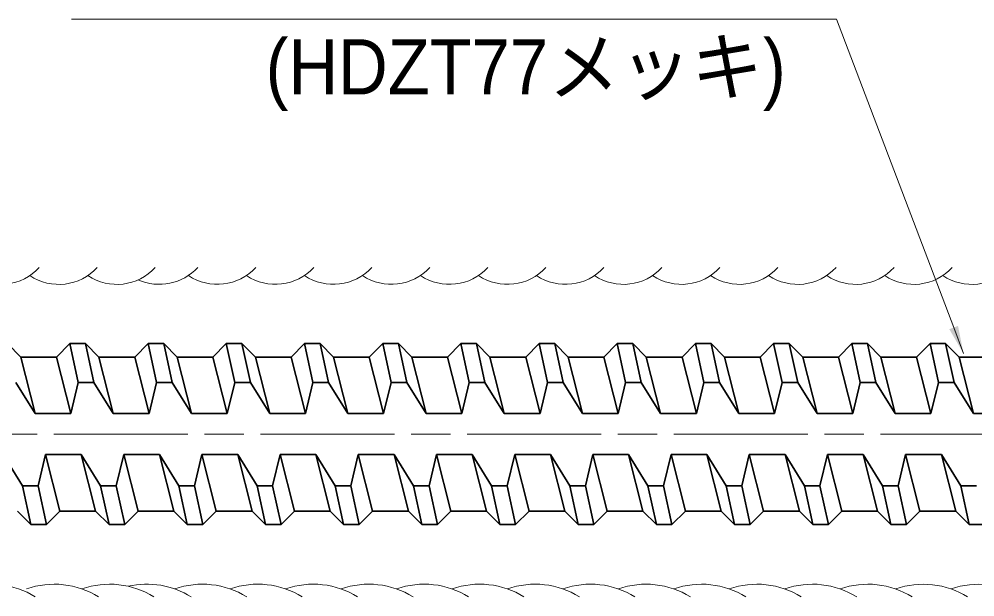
# Model space of a CAD drawing. Units: millimetres at full size, sheet at 1:2; details may follow other scales. Extents: x 2174 to 3856, y 1028 to 2216.
# Drawn here: x 3326.6 to 3497.7, y 1859.8 to 1963.3 of the extents above; entities that cross this region are included whole.
import ezdxf
from ezdxf.enums import TextEntityAlignment as Align

# ---------------------------------------------------------------- set-up
doc = ezdxf.new("R2010")
doc.units = ezdxf.units.MM
doc.header["$LTSCALE"] = 2
doc.linetypes.add('CHAIN', pattern=[18.5, 12, -1.5, 3.5, -1.5])
for name, color, linetype, lineweight in [('1外形線', 7, 'Continuous', 35), ('2細い実線', 3, 'Continuous', 20), ('4中心線', 1, 'CHAIN', 15), ('6寸法線', 4, 'Continuous', 13)]:
    doc.layers.add(name, color=color, linetype=linetype, lineweight=lineweight)
doc.styles.add('ＭＳ Ｐゴシック', font='')
doc.styles.get('ＭＳ Ｐゴシック').set_extended_font_data('MS PGothic')

# ---------------------------------------------------------------- blocks, each defined once
blk = doc.blocks.new('filled_arrow')
at = {"color": 0, "linetype": 'Continuous', "lineweight": -2}
blk.add_solid([(7.5, 1.25), (0, 0), (7.5, -1.25)], dxfattribs=at)

msp = doc.modelspace()

# ---------------------------------------------------------------- linework, layer by layer
at = {"layer": '1外形線'}
for p, q in [((3324.509, 1905.199), (3326.909, 1902.799)), ((3335.709, 1905.199), (3333.309, 1902.799)), ((3335.709, 1905.199), (3338.509, 1905.199)), ((3335.709, 1905.199), (3337.211, 1898.249)), ((3338.509, 1905.199), (3340.909, 1902.799)), ((3338.509, 1905.199), (3340.011, 1898.249)), ((3349.709, 1905.199), (3347.309, 1902.799)), ((3349.709, 1905.199), (3352.509, 1905.199)), ((3349.709, 1905.199), (3351.211, 1898.249)), ((3352.509, 1905.199), (3354.909, 1902.799)), ((3352.509, 1905.199), (3354.011, 1898.249)), ((3363.709, 1905.199), (3361.309, 1902.799)), ((3363.709, 1905.199), (3366.509, 1905.199)), ((3363.709, 1905.199), (3365.211, 1898.249)), ((3366.509, 1905.199), (3368.909, 1902.799)), ((3366.509, 1905.199), (3368.011, 1898.249)), ((3377.709, 1905.199), (3375.309, 1902.799)), ((3377.709, 1905.199), (3380.509, 1905.199)), ((3377.709, 1905.199), (3379.211, 1898.249)), ((3380.509, 1905.199), (3382.909, 1902.799)), ((3380.509, 1905.199), (3382.011, 1898.249)), ((3391.709, 1905.199), (3389.309, 1902.799)), ((3391.709, 1905.199), (3394.509, 1905.199)), ((3391.709, 1905.199), (3393.211, 1898.249)), ((3394.509, 1905.199), (3396.909, 1902.799)), ((3394.509, 1905.199), (3396.011, 1898.249)), ((3405.709, 1905.199), (3403.309, 1902.799)), ((3405.709, 1905.199), (3408.509, 1905.199)), ((3405.709, 1905.199), (3407.211, 1898.249)), ((3408.509, 1905.199), (3410.909, 1902.799)), ((3408.509, 1905.199), (3410.011, 1898.249)), ((3419.709, 1905.199), (3417.309, 1902.799)), ((3419.709, 1905.199), (3422.509, 1905.199)), ((3419.709, 1905.199), (3421.211, 1898.249)), ((3422.509, 1905.199), (3424.909, 1902.799)), ((3422.509, 1905.199), (3424.011, 1898.249)), ((3433.709, 1905.199), (3431.309, 1902.799)), ((3433.709, 1905.199), (3435.211, 1898.249)), ((3433.709, 1905.199), (3436.509, 1905.199)), ((3436.509, 1905.199), (3438.011, 1898.249)), ((3436.509, 1905.199), (3438.909, 1902.799)), ((3447.709, 1905.199), (3445.309, 1902.799)), ((3447.709, 1905.199), (3449.211, 1898.249)), ((3447.709, 1905.199), (3450.509, 1905.199)), ((3450.509, 1905.199), (3452.011, 1898.249)), ((3450.509, 1905.199), (3452.909, 1902.799)), ((3461.709, 1905.199), (3459.309, 1902.799)), ((3461.709, 1905.199), (3464.509, 1905.199)), ((3461.709, 1905.199), (3463.211, 1898.249)), ((3464.509, 1905.199), (3466.909, 1902.799)), ((3464.509, 1905.199), (3466.011, 1898.249)), ((3475.709, 1905.199), (3473.309, 1902.799)), ((3475.709, 1905.199), (3478.509, 1905.199)), ((3475.709, 1905.199), (3477.211, 1898.249)), ((3478.509, 1905.199), (3480.909, 1902.799)), ((3478.509, 1905.199), (3480.011, 1898.249)), ((3489.709, 1905.199), (3487.309, 1902.799)), ((3489.709, 1905.199), (3492.509, 1905.199)), ((3489.709, 1905.199), (3491.211, 1898.249)), ((3492.509, 1905.199), (3494.909, 1902.799)), ((3492.509, 1905.199), (3494.011, 1898.249)), ((3326.909, 1902.799), (3333.309, 1902.799)), ((3326.909, 1902.799), (3329.475, 1892.681)), ((3333.309, 1902.799), (3335.875, 1892.681)), ((3340.909, 1902.799), (3347.309, 1902.799)), ((3340.909, 1902.799), (3343.475, 1892.681)), ((3347.309, 1902.799), (3349.875, 1892.681)), ((3354.909, 1902.799), (3361.309, 1902.799)), ((3354.909, 1902.799), (3357.475, 1892.681)), ((3361.309, 1902.799), (3363.875, 1892.681)), ((3368.909, 1902.799), (3375.309, 1902.799)), ((3368.909, 1902.799), (3371.475, 1892.681)), ((3375.309, 1902.799), (3377.875, 1892.681)), ((3382.909, 1902.799), (3389.309, 1902.799)), ((3382.909, 1902.799), (3385.475, 1892.681)), ((3389.309, 1902.799), (3391.875, 1892.681)), ((3396.909, 1902.799), (3403.309, 1902.799)), ((3396.909, 1902.799), (3399.475, 1892.681)), ((3403.309, 1902.799), (3405.875, 1892.681)), ((3410.909, 1902.799), (3417.309, 1902.799)), ((3410.909, 1902.799), (3413.475, 1892.681)), ((3417.309, 1902.799), (3419.875, 1892.681)), ((3424.909, 1902.799), (3431.309, 1902.799)), ((3424.909, 1902.799), (3427.475, 1892.681)), ((3431.309, 1902.799), (3433.875, 1892.681)), ((3438.909, 1902.799), (3441.475, 1892.681)), ((3438.909, 1902.799), (3445.309, 1902.799)), ((3445.309, 1902.799), (3447.875, 1892.681)), ((3452.909, 1902.799), (3459.309, 1902.799)), ((3452.909, 1902.799), (3455.475, 1892.681)), ((3459.309, 1902.799), (3461.875, 1892.681)), ((3466.909, 1902.799), (3473.309, 1902.799)), ((3466.909, 1902.799), (3469.475, 1892.681)), ((3473.309, 1902.799), (3475.875, 1892.681)), ((3480.909, 1902.799), (3487.309, 1902.799)), ((3480.909, 1902.799), (3483.475, 1892.681)), ((3487.309, 1902.799), (3489.875, 1892.681)), ((3494.909, 1902.799), (3501.309, 1902.799)), ((3494.909, 1902.799), (3497.475, 1892.681)), ((3326.011, 1898.249), (3329.475, 1892.681)), ((3337.211, 1898.249), (3335.875, 1892.681)), ((3337.211, 1898.249), (3340.011, 1898.249)), ((3340.011, 1898.249), (3343.475, 1892.681)), ((3351.211, 1898.249), (3349.875, 1892.681)), ((3351.211, 1898.249), (3354.011, 1898.249)), ((3354.011, 1898.249), (3357.475, 1892.681)), ((3365.211, 1898.249), (3363.875, 1892.681)), ((3365.211, 1898.249), (3368.011, 1898.249)), ((3368.011, 1898.249), (3371.475, 1892.681)), ((3379.211, 1898.249), (3377.875, 1892.681)), ((3379.211, 1898.249), (3382.011, 1898.249)), ((3382.011, 1898.249), (3385.475, 1892.681)), ((3393.211, 1898.249), (3391.875, 1892.681)), ((3393.211, 1898.249), (3396.011, 1898.249)), ((3396.011, 1898.249), (3399.475, 1892.681)), ((3407.211, 1898.249), (3405.875, 1892.681)), ((3407.211, 1898.249), (3410.011, 1898.249)), ((3410.011, 1898.249), (3413.475, 1892.681)), ((3421.211, 1898.249), (3419.875, 1892.681)), ((3421.211, 1898.249), (3424.011, 1898.249)), ((3424.011, 1898.249), (3427.475, 1892.681)), ((3435.211, 1898.249), (3433.875, 1892.681)), ((3435.211, 1898.249), (3438.011, 1898.249)), ((3438.011, 1898.249), (3441.475, 1892.681)), ((3449.211, 1898.249), (3447.875, 1892.681)), ((3449.211, 1898.249), (3452.011, 1898.249)), ((3452.011, 1898.249), (3455.475, 1892.681)), ((3463.211, 1898.249), (3461.875, 1892.681)), ((3463.211, 1898.249), (3466.011, 1898.249)), ((3466.011, 1898.249), (3469.475, 1892.681)), ((3477.211, 1898.249), (3475.875, 1892.681)), ((3477.211, 1898.249), (3480.011, 1898.249)), ((3480.011, 1898.249), (3483.475, 1892.681)), ((3491.211, 1898.249), (3489.875, 1892.681)), ((3491.211, 1898.249), (3494.011, 1898.249)), ((3494.011, 1898.249), (3497.475, 1892.681)), ((3329.475, 1892.681), (3335.875, 1892.681)), ((3343.475, 1892.681), (3349.875, 1892.681)), ((3357.475, 1892.681), (3363.875, 1892.681)), ((3371.475, 1892.681), (3377.875, 1892.681)), ((3385.475, 1892.681), (3391.875, 1892.681)), ((3399.475, 1892.681), (3405.875, 1892.681)), ((3413.475, 1892.681), (3419.875, 1892.681)), ((3427.475, 1892.681), (3433.875, 1892.681)), ((3441.475, 1892.681), (3447.875, 1892.681)), ((3455.475, 1892.681), (3461.875, 1892.681)), ((3469.475, 1892.681), (3475.875, 1892.681)), ((3483.475, 1892.681), (3489.875, 1892.681)), ((3497.475, 1892.681), (3503.875, 1892.681)), ((3327.207, 1879.75), (3323.742, 1885.318)), ((3330.007, 1879.75), (3331.342, 1885.318)), ((3331.342, 1885.318), (3337.742, 1885.318)), ((3331.342, 1885.318), (3333.909, 1875.199)), ((3337.742, 1885.318), (3340.309, 1875.199)), ((3341.207, 1879.75), (3337.742, 1885.318)), ((3344.007, 1879.75), (3345.342, 1885.318)), ((3345.342, 1885.318), (3351.742, 1885.318)), ((3345.342, 1885.318), (3347.909, 1875.199)), ((3351.742, 1885.318), (3354.309, 1875.199)), ((3355.207, 1879.75), (3351.742, 1885.318)), ((3358.007, 1879.75), (3359.342, 1885.318)), ((3359.342, 1885.318), (3365.742, 1885.318)), ((3359.342, 1885.318), (3361.909, 1875.199)), ((3365.742, 1885.318), (3368.309, 1875.199)), ((3369.207, 1879.75), (3365.742, 1885.318)), ((3372.007, 1879.75), (3373.342, 1885.318)), ((3373.342, 1885.318), (3379.742, 1885.318)), ((3373.342, 1885.318), (3375.909, 1875.199)), ((3379.742, 1885.318), (3382.309, 1875.199)), ((3383.207, 1879.75), (3379.742, 1885.318)), ((3386.007, 1879.75), (3387.342, 1885.318)), ((3387.342, 1885.318), (3393.742, 1885.318)), ((3387.342, 1885.318), (3389.909, 1875.199)), ((3397.207, 1879.75), (3393.742, 1885.318)), ((3393.742, 1885.318), (3396.309, 1875.199)), ((3400.007, 1879.75), (3401.342, 1885.318)), ((3401.342, 1885.318), (3407.742, 1885.318)), ((3401.342, 1885.318), (3403.909, 1875.199)), ((3407.742, 1885.318), (3410.309, 1875.199)), ((3411.207, 1879.75), (3407.742, 1885.318)), ((3414.007, 1879.75), (3415.342, 1885.318)), ((3415.342, 1885.318), (3421.742, 1885.318)), ((3415.342, 1885.318), (3417.909, 1875.199)), ((3421.742, 1885.318), (3424.309, 1875.199)), ((3425.207, 1879.75), (3421.742, 1885.318)), ((3428.007, 1879.75), (3429.342, 1885.318)), ((3429.342, 1885.318), (3435.742, 1885.318)), ((3429.342, 1885.318), (3431.909, 1875.199)), ((3435.742, 1885.318), (3438.309, 1875.199)), ((3439.207, 1879.75), (3435.742, 1885.318)), ((3442.007, 1879.75), (3443.342, 1885.318)), ((3443.342, 1885.318), (3449.742, 1885.318)), ((3443.342, 1885.318), (3445.909, 1875.199)), ((3449.742, 1885.318), (3452.309, 1875.199)), ((3453.207, 1879.75), (3449.742, 1885.318)), ((3456.007, 1879.75), (3457.342, 1885.318)), ((3457.342, 1885.318), (3463.742, 1885.318)), ((3457.342, 1885.318), (3459.909, 1875.199)), ((3463.742, 1885.318), (3466.309, 1875.199)), ((3467.207, 1879.75), (3463.742, 1885.318)), ((3470.007, 1879.75), (3471.342, 1885.318)), ((3471.342, 1885.318), (3477.742, 1885.318)), ((3471.342, 1885.318), (3473.909, 1875.199)), ((3477.742, 1885.318), (3480.309, 1875.199)), ((3481.207, 1879.75), (3477.742, 1885.318)), ((3484.007, 1879.75), (3485.342, 1885.318)), ((3485.342, 1885.318), (3491.742, 1885.318)), ((3485.342, 1885.318), (3487.909, 1875.199)), ((3491.742, 1885.318), (3494.309, 1875.199)), ((3495.207, 1879.75), (3491.742, 1885.318)), ((3327.207, 1879.75), (3328.709, 1872.799)), ((3327.207, 1879.75), (3330.007, 1879.75)), ((3330.007, 1879.75), (3331.509, 1872.799)), ((3341.207, 1879.75), (3342.709, 1872.799)), ((3341.207, 1879.75), (3344.007, 1879.75)), ((3344.007, 1879.75), (3345.509, 1872.799)), ((3355.207, 1879.75), (3356.709, 1872.799)), ((3355.207, 1879.75), (3358.007, 1879.75)), ((3358.007, 1879.75), (3359.509, 1872.799)), ((3369.207, 1879.75), (3370.709, 1872.799)), ((3369.207, 1879.75), (3372.007, 1879.75)), ((3372.007, 1879.75), (3373.509, 1872.799)), ((3383.207, 1879.75), (3384.709, 1872.799)), ((3383.207, 1879.75), (3386.007, 1879.75)), ((3386.007, 1879.75), (3387.509, 1872.799)), ((3397.207, 1879.75), (3400.007, 1879.75)), ((3397.207, 1879.75), (3398.709, 1872.799)), ((3400.007, 1879.75), (3401.509, 1872.799)), ((3411.207, 1879.75), (3412.709, 1872.799)), ((3411.207, 1879.75), (3414.007, 1879.75)), ((3414.007, 1879.75), (3415.509, 1872.799)), ((3425.207, 1879.75), (3426.709, 1872.799)), ((3425.207, 1879.75), (3428.007, 1879.75)), ((3428.007, 1879.75), (3429.509, 1872.799)), ((3439.207, 1879.75), (3440.709, 1872.799)), ((3439.207, 1879.75), (3442.007, 1879.75)), ((3442.007, 1879.75), (3443.509, 1872.799)), ((3453.207, 1879.75), (3454.709, 1872.799)), ((3453.207, 1879.75), (3456.007, 1879.75)), ((3456.007, 1879.75), (3457.509, 1872.799)), ((3467.207, 1879.75), (3468.709, 1872.799)), ((3467.207, 1879.75), (3470.007, 1879.75)), ((3470.007, 1879.75), (3471.509, 1872.799)), ((3481.207, 1879.75), (3482.709, 1872.799)), ((3481.207, 1879.75), (3484.007, 1879.75)), ((3484.007, 1879.75), (3485.509, 1872.799)), ((3495.207, 1879.75), (3496.709, 1872.799)), ((3495.207, 1879.75), (3498.007, 1879.75)), ((3328.709, 1872.799), (3326.309, 1875.199)), ((3331.509, 1872.799), (3333.909, 1875.199)), ((3333.909, 1875.199), (3340.309, 1875.199)), ((3342.709, 1872.799), (3340.309, 1875.199)), ((3345.509, 1872.799), (3347.909, 1875.199)), ((3347.909, 1875.199), (3354.309, 1875.199)), ((3356.709, 1872.799), (3354.309, 1875.199)), ((3359.509, 1872.799), (3361.909, 1875.199)), ((3361.909, 1875.199), (3368.309, 1875.199)), ((3370.709, 1872.799), (3368.309, 1875.199)), ((3373.509, 1872.799), (3375.909, 1875.199)), ((3375.909, 1875.199), (3382.309, 1875.199)), ((3384.709, 1872.799), (3382.309, 1875.199)), ((3387.509, 1872.799), (3389.909, 1875.199)), ((3389.909, 1875.199), (3396.309, 1875.199)), ((3398.709, 1872.799), (3396.309, 1875.199)), ((3401.509, 1872.799), (3403.909, 1875.199)), ((3403.909, 1875.199), (3410.309, 1875.199)), ((3412.709, 1872.799), (3410.309, 1875.199)), ((3415.509, 1872.799), (3417.909, 1875.199)), ((3417.909, 1875.199), (3424.309, 1875.199)), ((3426.709, 1872.799), (3424.309, 1875.199)), ((3429.509, 1872.799), (3431.909, 1875.199)), ((3431.909, 1875.199), (3438.309, 1875.199)), ((3440.709, 1872.799), (3438.309, 1875.199)), ((3443.509, 1872.799), (3445.909, 1875.199)), ((3445.909, 1875.199), (3452.309, 1875.199)), ((3454.709, 1872.799), (3452.309, 1875.199)), ((3457.509, 1872.799), (3459.909, 1875.199)), ((3459.909, 1875.199), (3466.309, 1875.199)), ((3468.709, 1872.799), (3466.309, 1875.199)), ((3471.509, 1872.799), (3473.909, 1875.199)), ((3473.909, 1875.199), (3480.309, 1875.199)), ((3482.709, 1872.799), (3480.309, 1875.199)), ((3485.509, 1872.799), (3487.909, 1875.199)), ((3487.909, 1875.199), (3494.309, 1875.199)), ((3496.709, 1872.799), (3494.309, 1875.199)), ((3328.709, 1872.799), (3331.509, 1872.799)), ((3342.709, 1872.799), (3345.509, 1872.799)), ((3356.709, 1872.799), (3359.509, 1872.799)), ((3370.709, 1872.799), (3373.509, 1872.799)), ((3384.709, 1872.799), (3387.509, 1872.799)), ((3398.709, 1872.799), (3401.509, 1872.799)), ((3412.709, 1872.799), (3415.509, 1872.799)), ((3426.709, 1872.799), (3429.509, 1872.799)), ((3440.709, 1872.799), (3443.509, 1872.799)), ((3454.709, 1872.799), (3457.509, 1872.799)), ((3468.709, 1872.799), (3471.509, 1872.799)), ((3482.709, 1872.799), (3485.509, 1872.799)), ((3496.709, 1872.799), (3499.509, 1872.799))]:
    msp.add_line(p, q, dxfattribs=at)
at = {"layer": '2細い実線'}
for centre, radius, start, end in [((3323.347, 1925.176), 9.363, 236.29836, 317.16495), ((3333.737, 1925.175), 9.363, 236.29836, 317.16495), ((3344.127, 1925.175), 9.363, 236.29836, 317.16495), ((3351.721, 1925.182), 9.363, 246.12528, 317.16495), ((3362.111, 1925.182), 9.363, 236.29836, 317.16495), ((3372.501, 1925.181), 9.363, 236.29836, 317.16495), ((3382.891, 1925.181), 9.363, 236.29836, 317.16495), ((3393.281, 1925.181), 9.363, 236.29836, 317.16495), ((3403.672, 1925.18), 9.363, 236.29836, 317.16495), ((3414.062, 1925.18), 9.363, 236.29836, 317.16495), ((3424.452, 1925.18), 9.363, 236.29836, 317.16495), ((3434.842, 1925.179), 9.363, 236.29836, 317.16495), ((3445.232, 1925.179), 9.363, 236.29836, 317.16495), ((3455.622, 1925.179), 9.363, 236.29836, 317.16495), ((3466.012, 1925.178), 9.363, 236.29836, 317.16495), ((3476.402, 1925.178), 9.363, 236.29836, 317.16495), ((3486.792, 1925.178), 9.363, 236.29836, 317.16495), ((3497.182, 1925.177), 9.363, 236.29836, 317.16495), ((3321.589, 1847.159), 14.948, 58.00506, 109.39786), ((3332.899, 1847.158), 14.948, 58.00506, 109.39786), ((3342.829, 1847.158), 14.948, 58.00506, 109.39786), ((3349.503, 1847.164), 14.948, 58.00506, 102.95558), ((3359.433, 1847.164), 14.948, 58.00506, 109.39786), ((3369.363, 1847.163), 14.948, 58.00506, 109.39786), ((3379.293, 1847.162), 14.948, 58.00506, 109.39786), ((3389.223, 1847.162), 14.948, 58.00506, 109.39786), ((3399.153, 1847.161), 14.948, 58.00506, 109.39786), ((3409.083, 1847.161), 14.948, 58.00506, 109.39786), ((3419.013, 1847.16), 14.948, 58.00506, 109.39786), ((3428.943, 1847.16), 14.948, 58.00506, 109.39786), ((3438.872, 1847.159), 14.948, 58.00506, 109.39786), ((3448.802, 1847.158), 14.948, 58.00506, 109.39786), ((3458.732, 1847.158), 14.948, 58.00506, 109.39786), ((3468.662, 1847.157), 14.948, 58.00506, 109.39786), ((3478.592, 1847.157), 14.948, 58.00506, 109.39786), ((3488.522, 1847.156), 14.948, 58.00506, 109.39786), ((3498.452, 1847.155), 14.948, 58.00506, 109.39786)]:
    msp.add_arc(centre, radius, start, end, dxfattribs=at)
at = {"layer": '4中心線'}
msp.add_line((3763.831, 1888.953), (2326.108, 1888.953), dxfattribs=at)
at = {"layer": '6寸法線'}
msp.add_lwpolyline([(3495.719, 1903.403), (3493.945, 1908.078), (3472.985, 1963.33), (3335.982, 1963.33)], dxfattribs=at)

# ---------------------------------------------------------------- block references
at = {"layer": '6寸法線', "xscale": 0.667, "yscale": 0.667, "rotation": 110.8}
msp.add_blockref('filled_arrow', (3495.719, 1903.403), dxfattribs=at)

# ---------------------------------------------------------------- texts
at = {"layer": '6寸法線', "color": 7, "style": 'ＭＳ Ｐゴシック', "width": 0.95}
msp.add_text('(HDZT77メッキ)', height=9.897, dxfattribs=at).set_placement((3370.748, 1946.87), align=Align.BOTTOM_LEFT)

doc.saveas('drawing.dxf')
